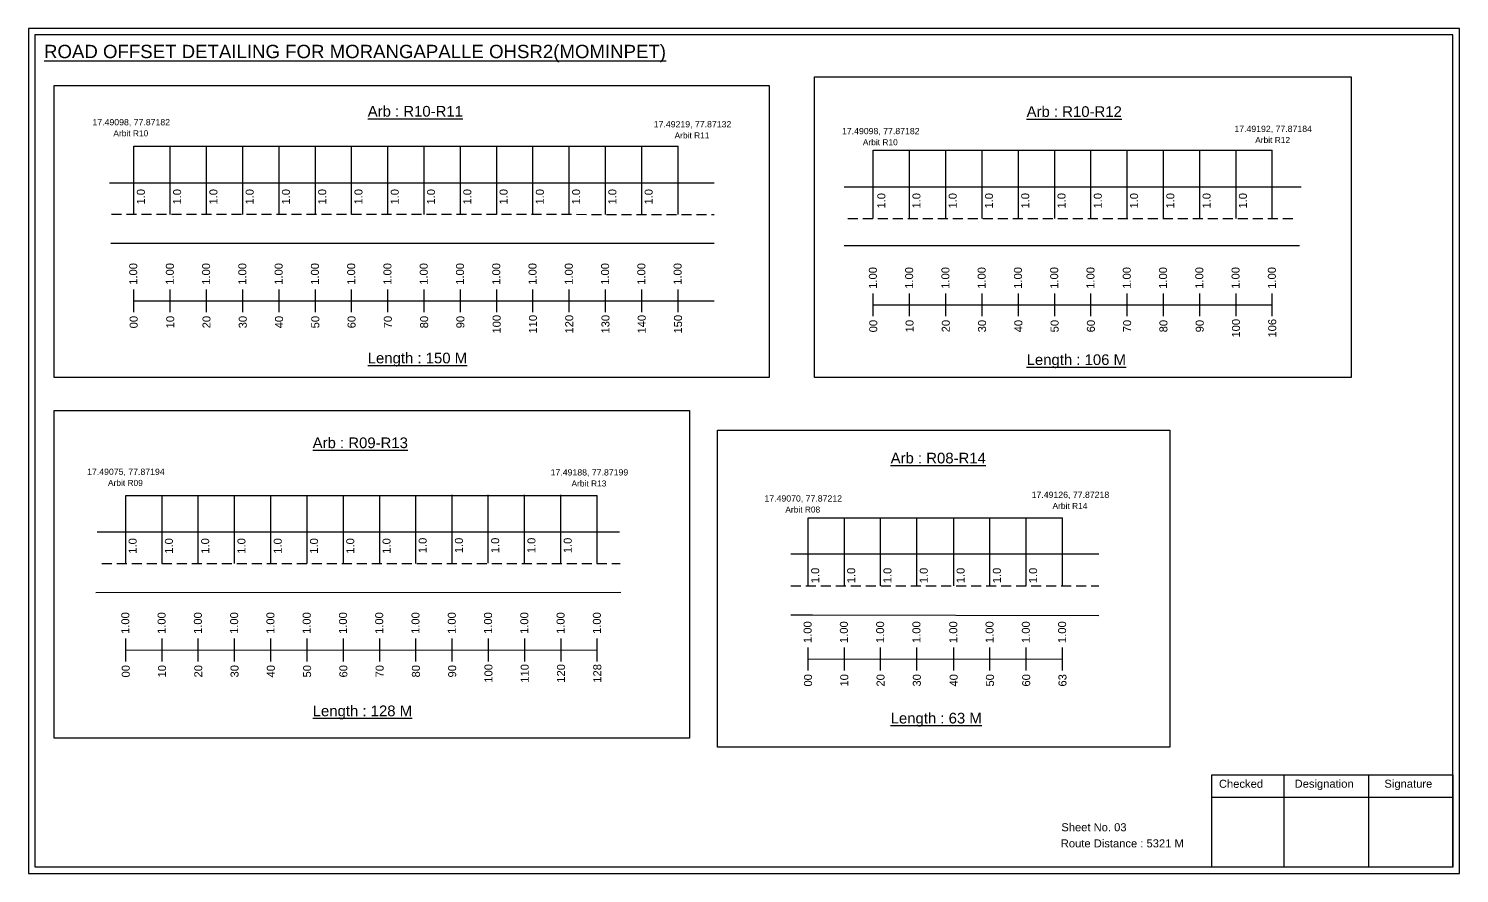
# Model space of a CAD drawing. Header units: inches. Extents: x 857 to 9621, y 2149 to 3662.
# Drawn here: x 5788 to 6325, y 2251 to 2568 of the extents above; entities that cross this region are included whole.
import ezdxf

# ---------------------------------------------------------------- set-up
doc = ezdxf.new("R2010")
doc.units = ezdxf.units.IN
doc.header["$MEASUREMENT"] = 0
doc.linetypes.add('DASHED2', pattern=[0.375, 0.25, -0.125])
for name, color, linetype in [('PDF_Geometry', 7, 'Continuous'), ('PDF_Text', 5, 'Continuous'), ('pipe', 5, 'Continuous')]:
    doc.layers.add(name, color=color, linetype=linetype)
doc.styles.add('PDF Arial', font='arial.ttf')
doc.styles.get("Standard").update_dxf_attribs({"font": 'arial.ttf'})

msp = doc.modelspace()

# ---------------------------------------------------------------- linework, layer by layer
at = {"color": 5}
for p, q in [((5827.85, 2523.58), (6031.85, 2523.58)), ((6105.06, 2522.08), (6254.66, 2522.08)), ((5824.77, 2392.68), (6001.57, 2392.68)), ((6080.6, 2384.27), (6176.01, 2384.27))]:
    msp.add_line(p, q, dxfattribs=at)
for p, q in [((5827.85, 2498.05), (5827.85, 2523.58)), ((5841.45, 2498.05), (5841.45, 2523.58)), ((5855.05, 2498.05), (5855.05, 2523.58)), ((5868.65, 2498.05), (5868.65, 2523.58)), ((5882.25, 2498.05), (5882.25, 2523.58)), ((5895.85, 2498.05), (5895.85, 2523.58)), ((5909.45, 2498.05), (5909.45, 2523.58)), ((5923.05, 2498.05), (5923.05, 2523.58)), ((5936.65, 2498.05), (5936.65, 2523.58)), ((5950.25, 2498.05), (5950.25, 2523.58)), ((5963.85, 2498.05), (5963.85, 2523.58)), ((5977.45, 2498.05), (5977.45, 2523.58)), ((5991.05, 2498.05), (5991.05, 2523.58)), ((6004.65, 2498.05), (6004.65, 2523.58)), ((6018.25, 2498.05), (6018.25, 2523.58)), ((6031.85, 2498.05), (6031.85, 2523.58)), ((6105.06, 2496.54), (6105.06, 2522.08)), ((6118.66, 2496.54), (6118.66, 2522.08)), ((6132.26, 2496.54), (6132.26, 2522.08)), ((6145.86, 2496.54), (6145.86, 2522.08)), ((6159.46, 2496.54), (6159.46, 2522.08)), ((6173.06, 2496.54), (6173.06, 2522.08)), ((6186.66, 2496.54), (6186.66, 2522.08)), ((6200.26, 2496.54), (6200.26, 2522.08)), ((6213.86, 2496.54), (6213.86, 2522.08)), ((6227.46, 2496.54), (6227.46, 2522.08)), ((6241.06, 2496.54), (6241.06, 2522.08)), ((6254.66, 2496.54), (6254.66, 2522.08)), ((5818.66, 2509.93), (6045.45, 2509.93)), ((6094.18, 2508.43), (6265.54, 2508.43)), ((5819.12, 2487.24), (6045.45, 2487.21)), ((6264.85, 2486.24), (6094.18, 2486.24)), ((5824.77, 2367.14), (5824.77, 2392.68)), ((5838.37, 2367.14), (5838.37, 2392.68)), ((5851.97, 2367.14), (5851.97, 2392.68)), ((5865.57, 2367.14), (5865.57, 2392.68)), ((5879.17, 2367.14), (5879.17, 2392.68)), ((5892.77, 2367.14), (5892.77, 2392.68)), ((5906.37, 2367.14), (5906.37, 2392.68)), ((5919.97, 2367.14), (5919.97, 2392.68)), ((5933.57, 2367.14), (5933.57, 2392.68)), ((5947.11, 2367.32), (5947.11, 2392.86)), ((5960.71, 2367.32), (5960.71, 2392.86)), ((5974.31, 2367.32), (5974.31, 2392.86)), ((5987.91, 2367.32), (5987.91, 2392.86)), ((6001.57, 2367.14), (6001.57, 2392.68)), ((6080.6, 2358.74), (6080.6, 2384.27)), ((6094.2, 2358.74), (6094.2, 2384.27)), ((6107.8, 2358.74), (6107.8, 2384.27)), ((6121.4, 2358.74), (6121.4, 2384.27)), ((6135.21, 2358.74), (6135.21, 2384.27)), ((6148.81, 2358.74), (6148.81, 2384.27)), ((6162.41, 2358.74), (6162.41, 2384.27)), ((6176.01, 2358.74), (6176.01, 2384.27)), ((5814.07, 2379.03), (6009.95, 2379.03)), ((6189.61, 2370.62), (6074.19, 2370.62)), ((5813.53, 2356.34), (6010.36, 2356.38)), ((6074.19, 2347.94), (6082.25, 2347.94)), ((6082.25, 2347.94), (6189.61, 2347.64))]:
    msp.add_line(p, q)
at = {"linetype": 'DASHED2', "ltscale": 15}
for p, q in [((5819.45, 2498.09), (6045.45, 2498.05)), ((6095.45, 2496.54), (6263.06, 2496.54)), ((5815.82, 2367.14), (6010.1, 2367.14)), ((6074.19, 2358.74), (6189.61, 2358.74))]:
    msp.add_line(p, q, dxfattribs=at)
at = {"color": 217, "true_color": 0x93278f}
for p, q in [((5827.75, 2461.35), (5827.75, 2469.9)), ((5841.45, 2461.35), (5841.45, 2469.9)), ((5855.05, 2461.35), (5855.05, 2469.9)), ((5868.65, 2461.35), (5868.65, 2469.9)), ((5882.25, 2461.35), (5882.25, 2469.9)), ((5895.85, 2461.35), (5895.85, 2469.9)), ((5909.45, 2461.35), (5909.45, 2469.9)), ((5923.05, 2461.35), (5923.05, 2469.9)), ((5936.65, 2461.35), (5936.65, 2469.9)), ((5950.25, 2461.35), (5950.25, 2469.9)), ((5963.85, 2461.35), (5963.85, 2469.9)), ((5977.45, 2461.35), (5977.45, 2469.9)), ((5991.05, 2461.35), (5991.05, 2469.9)), ((6004.65, 2461.35), (6004.65, 2469.9)), ((6018.25, 2461.35), (6018.25, 2469.9)), ((6031.85, 2461.35), (6031.85, 2469.9)), ((6105.06, 2459.84), (6105.06, 2468.4)), ((6118.66, 2459.84), (6118.66, 2468.4)), ((6132.26, 2459.84), (6132.26, 2468.4)), ((6145.86, 2459.84), (6145.86, 2468.4)), ((6159.46, 2459.84), (6159.46, 2468.4)), ((6173.06, 2459.84), (6173.06, 2468.4)), ((6186.66, 2459.84), (6186.66, 2468.4)), ((6200.26, 2459.84), (6200.26, 2468.4)), ((6213.86, 2459.84), (6213.86, 2468.4)), ((6227.46, 2459.84), (6227.46, 2468.4)), ((6241.06, 2459.84), (6241.06, 2468.4)), ((6254.66, 2459.84), (6254.66, 2468.4)), ((5827.85, 2465.62), (6045.45, 2465.66)), ((6105.06, 2464.11), (6254.66, 2464.14)), ((5824.77, 2330.44), (5824.77, 2339)), ((5824.77, 2334.71), (6001.57, 2334.77)), ((5838.37, 2330.44), (5838.37, 2339)), ((5851.97, 2330.44), (5851.97, 2339)), ((5865.57, 2330.44), (5865.57, 2339)), ((5879.17, 2330.44), (5879.17, 2339)), ((5892.77, 2330.44), (5892.77, 2339)), ((5906.37, 2330.44), (5906.37, 2339)), ((5919.97, 2330.44), (5919.97, 2339)), ((5933.57, 2330.44), (5933.57, 2339)), ((5947.17, 2330.44), (5947.17, 2339)), ((5960.77, 2330.44), (5960.77, 2339)), ((5974.37, 2330.44), (5974.37, 2339)), ((5987.97, 2330.44), (5987.97, 2339)), ((6001.57, 2330.44), (6001.57, 2339)), ((6080.6, 2327.04), (6080.6, 2335.6)), ((6094.2, 2327.04), (6094.2, 2335.6)), ((6107.8, 2327.04), (6107.8, 2335.6)), ((6121.4, 2327.04), (6121.4, 2335.6)), ((6135.21, 2327.04), (6135.21, 2335.6)), ((6148.81, 2327.04), (6148.81, 2335.6)), ((6162.41, 2327.04), (6162.41, 2335.6)), ((6176.01, 2327.04), (6176.01, 2335.6)), ((6080.6, 2331.31), (6176.01, 2331.38))]:
    msp.add_line(p, q, dxfattribs=at)
for points in [[(6082.97, 2549.56), (6284.2, 2549.56), (6284.2, 2436.88), (6082.97, 2436.88)], [(5797.87, 2546.4), (6065.95, 2546.4), (6065.95, 2436.88), (5797.87, 2436.88)], [(6046.67, 2417.11), (6216.29, 2417.11), (6216.29, 2298.29), (6046.67, 2298.29)]]:
    msp.add_lwpolyline(points, close=True)
at = {"layer": 'PDF_Geometry'}
for points in [[(5788.34, 2567.69), (5788.34, 2250.97), (6324.81, 2250.97), (6324.81, 2567.69)], [(5790.66, 2565.36), (5790.66, 2253.39), (6322.39, 2253.39), (6322.39, 2565.36)]]:
    msp.add_lwpolyline(points, close=True, dxfattribs=at)
at = {"layer": 'PDF_Geometry', "color": 242, "true_color": 0xcc1f26}
msp.add_lwpolyline([(6322.39, 2253.3), (6232.05, 2253.3), (6232.05, 2287.91), (6322.39, 2287.91)], close=True, dxfattribs=at)
for points in [[(6259.03, 2287.91), (6259.03, 2253.3)], [(6290.76, 2287.91), (6290.76, 2253.3)], [(6232.05, 2279.54), (6322.39, 2279.54)]]:
    msp.add_lwpolyline(points, dxfattribs=at)
at = {"layer": 'pipe', "color": 0}
msp.add_lwpolyline([(5797.87, 2424.54), (6036.19, 2424.54), (6036.19, 2301.68), (5797.87, 2301.68)], close=True, dxfattribs=at)

# ---------------------------------------------------------------- texts
at = {"color": 242, "true_color": 0xcd2027}
for s, height, p in [('%%UROAD OFFSET DETAILING FOR MORANGAPALLE OHSR2(MOMINPET)', 5, (5794.11, 2556.61)), ('%%UArb : R10-R11', 4, (5915.48, 2534.69)), ('%%UArb : R10-R12', 4, (6162.54, 2534.57)), ('%%ULength : 150 M', 4, (5915.48, 2442.19)), ('%%ULength : 106 M', 4, (6162.54, 2441.57)), ('%%UArb : R09-R13', 4, (5894.85, 2410.41)), ('%%UArb : R08-R14', 4, (6111.56, 2404.68)), ('%%ULength : 128 M', 4, (5894.85, 2309.91)), ('%%ULength : 63 M', 4, (6111.56, 2307.18))]:
    msp.add_text(s, height=height, dxfattribs=at).set_placement(p)
at = {"color": 5}
for s, height, p in [('17.49098, 77.87182', 2.34, (5812.29, 2531.43)), ('17.49219, 77.87132', 2.34, (6022.73, 2530.66)), ('Arbit R10', 2.246, (5820.11, 2527.31)), ('Arbit R11', 2.246, (6030.55, 2526.53)), ('17.49098, 77.87182', 2.34, (6093.32, 2528.11)), ('17.49192, 77.87184', 2.34, (6240.44, 2528.93)), ('Arbit R12', 2.246, (6248.26, 2524.81)), ('Arbit R10', 2.246, (6101.14, 2523.98)), ('17.49075, 77.87194', 2.34, (5810.27, 2400.39)), ('Arbit R09', 2.246, (5818.09, 2396.26)), ('17.49188, 77.87199', 2.34, (5984.08, 2400.15)), ('Arbit R13', 2.246, (5991.9, 2396.03)), ('17.49070, 77.87212', 2.34, (6064.25, 2390.38)), ('17.49126, 77.87218', 2.34, (6164.43, 2391.76)), ('Arbit R08', 2.246, (6072.07, 2386.26)), ('Arbit R14', 2.246, (6172.26, 2387.63))]:
    msp.add_text(s, height=height, dxfattribs=at).set_placement(p)
for p in [(5831.92, 2501.72), (5845.52, 2501.72), (5859.12, 2501.72), (5872.72, 2501.72), (5886.32, 2501.72), (5899.92, 2501.72), (5913.52, 2501.72), (5927.12, 2501.72), (5940.72, 2501.72), (5954.32, 2501.72), (5967.92, 2501.72), (5981.52, 2501.72), (5995.12, 2501.72), (6008.72, 2501.72), (6022.32, 2501.72), (6109.57, 2500.22), (6122.73, 2500.22), (6136.33, 2500.22), (6149.93, 2500.22), (6163.53, 2500.22), (6177.13, 2500.22), (6190.73, 2500.22), (6204.33, 2500.22), (6217.93, 2500.22), (6231.53, 2500.22), (6245.13, 2500.22), (5937.58, 2371), (5951.18, 2371), (5964.78, 2371), (5978.38, 2371), (5991.98, 2371), (5828.84, 2370.82), (5842.44, 2370.82), (5856.04, 2370.82), (5869.64, 2370.82), (5883.24, 2370.82), (5896.84, 2370.82), (5910.44, 2370.82), (5924.04, 2370.82), (6084.77, 2359.74), (6098.27, 2359.74), (6111.87, 2359.74), (6125.47, 2359.74), (6139.28, 2359.74), (6152.88, 2359.74), (6166.48, 2359.74)]:
    msp.add_text('1.0', height=3, rotation=90).set_placement(p)
at = {"color": 217, "true_color": 0x93278f}
for s, p in [('1.00', (5829.07, 2471.64)), ('1.00', (5842.78, 2471.64)), ('1.00', (5856.38, 2471.64)), ('1.00', (5869.98, 2471.64)), ('1.00', (5883.58, 2471.64)), ('1.00', (5897.18, 2471.64)), ('1.00', (5910.78, 2471.64)), ('1.00', (5924.38, 2471.64)), ('1.00', (5937.98, 2471.64)), ('1.00', (5951.58, 2471.64)), ('1.00', (5965.18, 2471.64)), ('1.00', (5978.78, 2471.64)), ('1.00', (5992.38, 2471.64)), ('1.00', (6005.98, 2471.64)), ('1.00', (6019.58, 2471.64)), ('1.00', (6033.18, 2471.64)), ('1.00', (6106.39, 2470.14)), ('1.00', (6119.99, 2470.14)), ('1.00', (6133.59, 2470.14)), ('1.00', (6147.19, 2470.14)), ('1.00', (6160.79, 2470.14)), ('1.00', (6174.39, 2470.14)), ('1.00', (6187.99, 2470.14)), ('1.00', (6201.59, 2470.14)), ('1.00', (6215.19, 2470.14)), ('1.00', (6228.79, 2470.14)), ('1.00', (6242.39, 2470.14)), ('1.00', (6255.99, 2470.14)), ('00', (5829.22, 2455.32)), ('10', (5842.93, 2455.32)), ('20', (5856.53, 2455.32)), ('30', (5870.13, 2455.32)), ('40', (5883.73, 2455.32)), ('50', (5897.33, 2455.32)), ('60', (5910.93, 2455.32)), ('70', (5924.53, 2455.32)), ('80', (5938.13, 2455.32)), ('90', (5951.73, 2455.32)), ('100', (5965.33, 2453.37)), ('110', (5978.93, 2453.37)), ('120', (5992.53, 2453.37)), ('130', (6006.13, 2453.37)), ('140', (6019.73, 2453.37)), ('150', (6033.33, 2453.37)), ('00', (6106.54, 2453.82)), ('10', (6120.14, 2453.82)), ('20', (6133.74, 2453.82)), ('30', (6147.34, 2453.82)), ('40', (6160.94, 2453.82)), ('50', (6174.54, 2453.82)), ('60', (6188.14, 2453.82)), ('70', (6201.74, 2453.82)), ('80', (6215.34, 2453.82)), ('90', (6228.94, 2453.82)), ('100', (6242.54, 2451.86)), ('106', (6256.14, 2451.86)), ('1.00', (5826.1, 2340.74)), ('1.00', (5839.7, 2340.74)), ('1.00', (5853.3, 2340.74)), ('1.00', (5866.9, 2340.74)), ('1.00', (5880.5, 2340.74)), ('1.00', (5894.1, 2340.74)), ('1.00', (5907.7, 2340.74)), ('1.00', (5921.3, 2340.74)), ('1.00', (5934.9, 2340.74)), ('1.00', (5948.5, 2340.74)), ('1.00', (5962.1, 2340.74)), ('1.00', (5975.7, 2340.74)), ('1.00', (5989.3, 2340.74)), ('1.00', (6002.9, 2340.74)), ('1.00', (6081.92, 2337.34)), ('1.00', (6095.52, 2337.34)), ('1.00', (6109.12, 2337.34)), ('1.00', (6122.72, 2337.34)), ('1.00', (6136.54, 2337.34)), ('1.00', (6150.14, 2337.34)), ('1.00', (6163.74, 2337.34)), ('1.00', (6177.34, 2337.34)), ('00', (5826.25, 2324.42)), ('10', (5839.85, 2324.42)), ('20', (5853.45, 2324.42)), ('30', (5867.05, 2324.42)), ('40', (5880.65, 2324.42)), ('50', (5894.25, 2324.42)), ('60', (5907.85, 2324.42)), ('70', (5921.45, 2324.42)), ('80', (5935.05, 2324.42)), ('90', (5948.65, 2324.42)), ('100', (5962.25, 2322.46)), ('110', (5975.85, 2322.46)), ('120', (5989.45, 2322.46)), ('128', (6003.05, 2322.46)), ('00', (6082.07, 2321.02)), ('10', (6095.67, 2321.02)), ('20', (6109.27, 2321.02)), ('30', (6122.87, 2321.02)), ('40', (6136.69, 2321.02)), ('50', (6150.29, 2321.02)), ('60', (6163.89, 2321.02)), ('63', (6177.49, 2321.02))]:
    msp.add_text(s, height=3, rotation=90, dxfattribs=at).set_placement(p)
for s, p in [('Sheet No. 03', (6175.55, 2266.77)), ('Route Distance : 5321 M', (6175.36, 2260.72))]:
    msp.add_text(s, height=3).set_placement(p)
at = {"layer": 'PDF_Text', "color": 7, "attachment_point": 7, "style": 'PDF Arial'}
for s, insert, char_height in [('Checked', (6234.65, 2283.02), 3.001), ('Designation', (6263.03, 2282.19), 3.0006), ('Signature', (6296.71, 2282.19), 3.001)]:
    msp.add_mtext(s, dxfattribs=dict(at, insert=insert, char_height=char_height))

doc.saveas('drawing.dxf')
